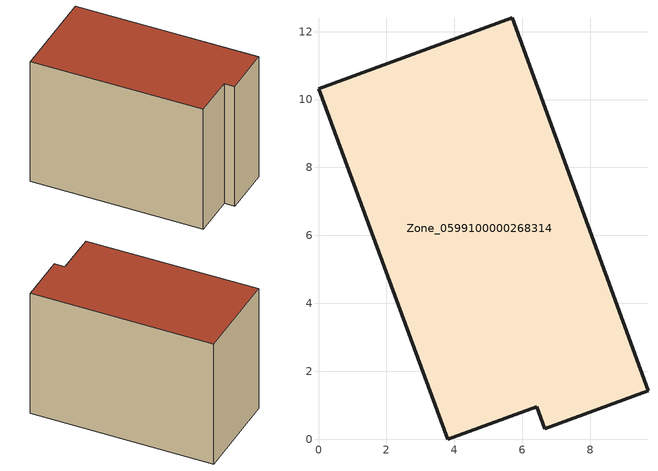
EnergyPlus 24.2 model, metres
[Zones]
Zone_0599100000268314
 floor ground (C_G): 6.43,0.96 3.8,0 0,10.32 5.7,12.41 9.7,1.43 6.66,0.31 z0
 wall outside (C_F): 5.7,12.41 0,10.32 3.8,0 6.43,0.96 6.66,0.31 9.7,1.43 5.7,12.41 z0:8.47
 roof outside (C_R): 6.66,0.31 9.7,1.43 5.7,12.41 0,10.32 3.8,0 6.43,0.96 z8.47
[BUILDING]
Pand.0599100000268314: North Axis=0; Terrain=City; Loads Convergence Tolerance Value=0.04; Temperature Convergence Tolerance Value=0.4; Solar Distribution=FullExterior; Maximum Number of Warmup Days=25; Minimum Number of Warmup Days=1
[Site:Location]
Rotterdam.The.Hague.AP_ZH_NLD Design_Conditions: Latitude=51.96; Longitude=4.45; Time Zone=1; Elevation=-4.5
[SITE:GROUNDTEMPERATURE:BUILDINGSURFACE]
18, 18, 18, 18, 18, 18, 18, 18, 18, 18, 18, 18
[MATERIAL] Thermal Absorptance=0.9; Solar Absorptance=0.7; Visible Absorptance=0.7
Name | Roughness | Thickness | Conductivity | Density | Specific Heat
G.TI.1946-1964 | MediumSmooth | 0.15 | 1 | 540 | 1210
F.TI.1946-1964 | Rough | 0.3 | 0.857143 | 1920 | 840
R.TI.1946-1964 | MediumRough | 0.2 | 0.277778 | 1500 | 1000
[CONSTRUCTION]
C_G: G.TI.1946-1964
C_F: F.TI.1946-1964
C_R: R.TI.1946-1964
[ZONE]
Zone_0599100000268314: Type=1; Multiplier=1; Ceiling Height=Autocalculate; Volume=Autocalculate; Floor Area=autocalculate; Part of Total Floor Area=Yes
[ZONEINFILTRATION:DESIGNFLOWRATE]
Infil_Zone_0599100000268314: Zone or ZoneList or Space or SpaceList=Zone_0599100000268314; Schedule=AlwaysOn; Design Flow Rate Calculation Method=Flow/Area; Flow Rate per Floor Area=0.003; Constant Term Coefficient=1; Temperature Term Coefficient=0; Velocity Term Coefficient=0; Velocity Squared Term Coefficient=0
[HVACTEMPLATE:ZONE:IDEALLOADSAIRSYSTEM]
Zone_0599100000268314: Maximum Heating Supply Air Temperature=50; Minimum Cooling Supply Air Temperature=13; Maximum Heating Supply Air Humidity Ratio=0.0156; Minimum Cooling Supply Air Humidity Ratio=0.0077; Heating Limit=NoLimit; Cooling Limit=NoLimit; Dehumidification Control Type=ConstantSensibleHeatRatio; Cooling Sensible Heat Ratio=0.7; Dehumidification Setpoint=60; Humidification Control Type=None; Humidification Setpoint=30; Outdoor Air Method=None; Outdoor Air Flow Rate per Person=0.00944; Outdoor Air Flow Rate per Zone Floor Area=0; Outdoor Air Flow Rate per Zone=0; Demand Controlled Ventilation Type=None; Outdoor Air Economizer Type=NoEconomizer; Heat Recovery Type=None; Sensible Heat Recovery Effectiveness=0.7; Latent Heat Recovery Effectiveness=0.65
[ZONECONTROL:THERMOSTAT]
ThermostatControl_Zone_0599100000268314: Zone or ZoneList=Zone_0599100000268314; Control Type Schedule=DualSetpointControlType; Control 1=Thermostat_Zone_0599100000268314; Temperature Difference Between Cutout And Setpoint=0
[THERMOSTATSETPOINT:DUALSETPOINT]
Thermostat_Zone_0599100000268314: Heating Setpoint Temperature Schedule=HeatingSetpoint_Zone_0599100000268314; Cooling Setpoint Temperature Schedule=CoolingSetpoint_Zone_0599100000268314
[SCHEDULE:COMPACT]
HeatingSetpoint_Zone_0599100000268314: Through: 12/31, For: AllDays, Until: 24:00, 21
CoolingSetpoint_Zone_0599100000268314: Through: 12/31, For: AllDays, Until: 24:00, 24
DualSetpointControlType: Through: 12/31, For: AllDays, Until: 24:00, 4
AlwaysOn: Through: 12/31, For: AllDays, Until: 24:00, 1
